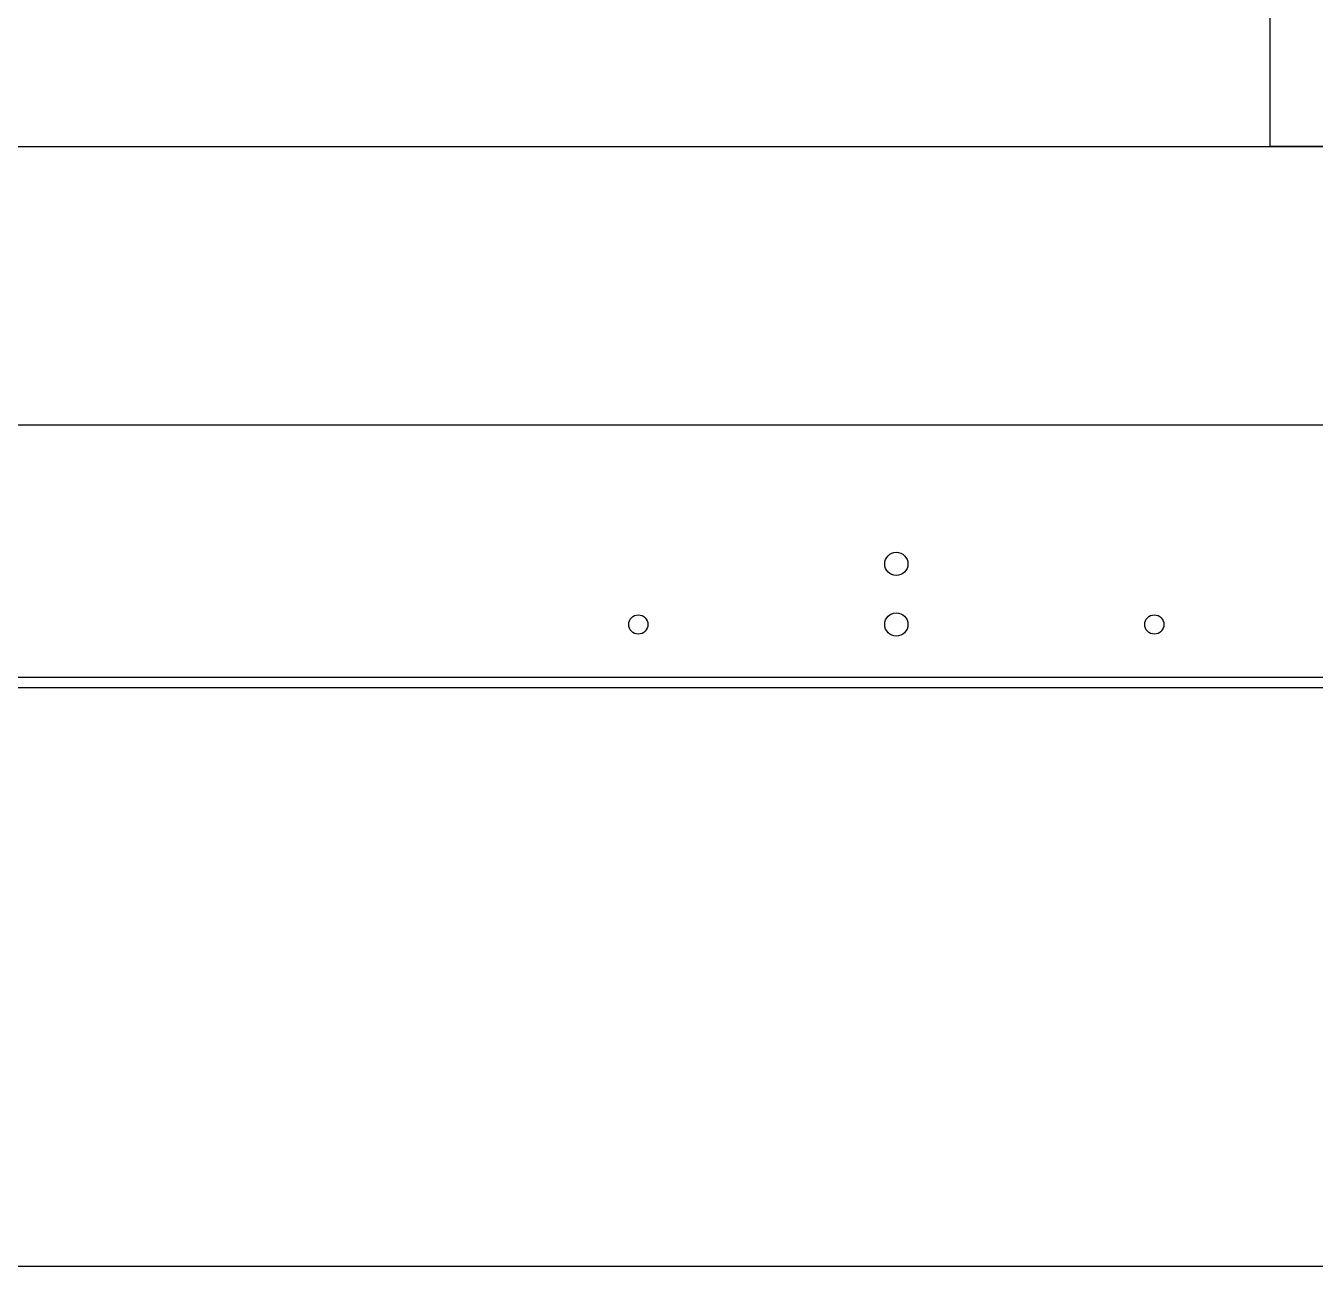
# Model space of a CAD drawing. Header units: inches. Extents: x 0 to 316, y -1 to 150.
# Drawn here: x 254.056 to 258.975, y 22 to 26.735 of the extents above; entities that cross this region are included whole.
import ezdxf

# ---------------------------------------------------------------- set-up
doc = ezdxf.new("R2010")
doc.units = ezdxf.units.IN
doc.header["$MEASUREMENT"] = 0
doc.layers.add('AXIS', color=7, linetype='Continuous')

# ---------------------------------------------------------------- blocks, each defined once
blk = doc.blocks.new('Rittal TS8 FloorMount 8018814 Panel')
at = {"color": 9, "linetype": 'Continuous'}
blk.add_line((57.928, 0.039), (0.982, 0.039), dxfattribs=at)
at = {"color": 3, "linetype": 'Continuous'}
blk.add_line((57.928, -0.118), (0.982, -0.118), dxfattribs=at)
at = {"layer": 'AXIS', "color": 3, "linetype": 'Continuous'}
for centre, radius in [((29.455, 1.768), 0.177), ((25.525, 0.845), 0.147), ((29.455, 0.845), 0.177), ((33.385, 0.845), 0.147)]:
    blk.add_circle(centre, radius, dxfattribs=at)

msp = doc.modelspace()

# ---------------------------------------------------------------- linework, layer by layer
at = {"ltscale": 0.25}
msp.add_lwpolyline([(248, 22), (278, 22), (278, 43), (248, 43)], close=True, dxfattribs=at)
at = {"linetype": 'Continuous'}
for points in [[(258.80367, 38.81235), (259.86725, 38.81235), (259.86725, 26.27441), (258.80367, 26.27441)], [(250, 26.27441), (264.75394, 26.27441), (264.75394, 25.21001), (250, 25.21001)]]:
    msp.add_lwpolyline(points, close=True, dxfattribs=at)

# ---------------------------------------------------------------- block references
at = {"linetype": 'Continuous', "xscale": 0.2504457935124523, "yscale": 0.2504457935124523, "zscale": 0.2504457935124523}
msp.add_blockref('Rittal TS8 FloorMount 8018814 Panel', (250, 24.23776), dxfattribs=at)

doc.saveas('drawing.dxf')
